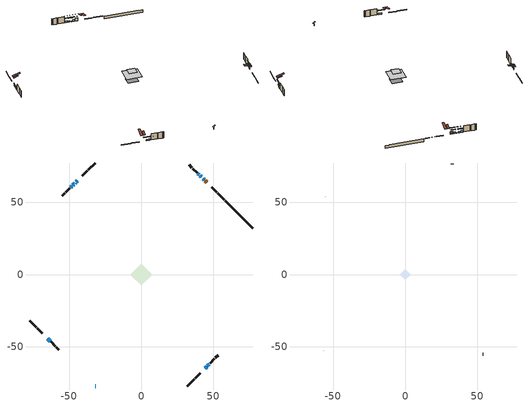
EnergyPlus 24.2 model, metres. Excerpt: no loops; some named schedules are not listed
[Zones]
conditioned space
 floor adiabatic (AdiabaticFloorConstruction): -7.51,0 0,7.51 7.51,0 0,-7.51 z3.05
 floor foundation (Slab1 construction): -4.74,0.43 -0.43,4.74 4.74,-0.43 0.43,-4.74 z-1.52
 wall outside (RimJoist1 construction): 31.99,-77.24 36.6,-72.63 / -77.24,-31.99 -72.63,-36.6 / -31.99,77.24 -36.6,72.63 / 57.62,51.62 53.01,56.22 z0.61:0.91
 wall outside (RimJoist2 construction): 37.26,-71.98 40.81,-68.42 / -71.98,-37.26 -68.42,-40.81 / -37.26,71.98 -40.81,68.42 / 52.35,56.88 48.8,60.44 z0.61:0.91
 wall outside (AdiabaticWallConstruction 1): 45.27,63.97 44.18,65.05 z0.61:2.64
 wall outside (AdiabaticWallConstruction): -31.99,-77.24 -31.48,-77.24 z0.61:2.14; -44.34,64.89 -45.03,64.2 / -45.68,63.55 -46.22,63.01 / 43.53,65.71 42.99,66.25 / 40.1,69.13 39.31,69.92 / -46.88,62.35 -47.42,61.81 / -48.08,61.16 -48.76,60.47 / 45.86,-63.37 47.23,-62 z0.61:1.83; 42.33,66.9 42.13,67.1 z0.61:0.98; 41.48,67.75 40.76,68.47 z0.61:1.47; 44.34,-64.89 45.21,-64.03 z0.61:1.98; -64.89,-44.34 -63.16,-46.07 z0.61:1.58
 wall outside (Wall1 construction): 47.89,-61.35 50.74,-58.5 / -62.51,-46.73 -59.66,-49.58 / -49.42,59.82 -52.27,56.97 / 38.66,70.58 35.8,73.43 z0.61:5.49
 wall outside (Wall2 construction): 51.4,-57.84 53.18,-56.05 / -59,-50.23 -57.21,-52.02 / -52.92,56.31 -54.71,54.52 / 35.15,74.09 33.36,75.87 z0.61:5.49
 wall foundation (FoundationWall1 construction): 58.27,50.96,-1.52 58.27,50.96,0.61 75.34,33.89,0.61 75.34,33.89,0.24 77.24,31.99,0.24 77.24,31.99,-1.52
 window (WindowConstruction 9): -31.99,-77.24 -31.48,-77.24 z0.61:2.13
 window (WindowConstruction 6): -44.34,64.89 -45.03,64.21 z0.61:1.83
 window (WindowConstruction 7): -45.69,63.55 -46.22,63.01 z0.61:1.83
 window (WindowConstruction 8): 43.53,65.71 42.99,66.25 z0.61:1.83
 window (WindowConstruction 10): 42.33,66.9 42.14,67.1 z0.61:0.98
 window (WindowConstruction 11): 41.48,67.75 40.76,68.47 z0.61:1.47
 window (WindowConstruction): 40.1,69.13 39.31,69.92 z0.61:1.83
 window (WindowConstruction 1): -46.88,62.35 -47.42,61.81 z0.61:1.83
 window (WindowConstruction 2): 44.34,-64.89 45.21,-64.03 z0.61:1.98
 window (WindowConstruction 3): -64.89,-44.34 -63.16,-46.07 z0.61:1.58
 window (WindowConstruction 4): -48.08,61.16 -48.76,60.47 z0.61:1.83
 window (WindowConstruction 5): 45.86,-63.37 47.23,-62 z0.61:1.83
 door (Door): 45.26,63.97 44.18,65.05 z0.61:2.64
 ceiling adiabatic (AdiabaticFloorConstruction): 0,-7.51 7.51,0 0,7.51 -7.51,0 z3.05
 roof outside (Roof2 construction): 43.69,-65.55,5.49 41.4,-63.26,6.56 40.8,-63.86,6.56 43.09,-66.15,5.49; -65.55,-43.69,5.49 -63.26,-41.4,6.56 -63.86,-40.8,6.56 -66.15,-43.09,5.49; -43.69,65.55,5.49 -41.4,63.26,6.56 -40.8,63.86,6.56 -43.09,66.15,5.49; 45.92,63.31,5.49 43.64,61.03,6.56 44.24,60.42,6.56 46.52,62.71,5.49
attic - vented
 floor to conditioned space (Floor1 construction Reversed): -3.73,0 0,3.73 3.73,0 0,-3.73 z5.49
 wall outside (Wall3 construction): 53.84,-55.39 53.89,-55.34 / -56.56,-52.68 -56.5,-52.73 / -55.37,53.86 -55.42,53.81 / 32.7,76.53 32.65,76.58 z0.61:5.49
 roof outside (Roof1 construction): 42.43,-66.8,5.49 38.79,-63.17,7.2 37.83,-64.13,7.2 41.47,-67.76,5.49; -66.8,-42.43,5.49 -63.17,-38.79,7.2 -64.13,-37.83,7.2 -67.76,-41.47,5.49; -42.43,66.8,5.49 -38.79,63.17,7.2 -37.83,64.13,7.2 -41.47,67.76,5.49; 47.18,62.05,5.49 43.55,58.42,7.2 44.5,57.46,7.2 48.14,61.09,5.49
shading: -30.57,-77.24 -32.91,-77.24 -32.91,-77.85 -30.57,-77.85 z3.05; -45.13,64.1 -44.24,64.99 -44.45,65.21 -45.35,64.31 z1.98; -46.33,62.9 -45.58,63.65 -45.79,63.87 -46.54,63.12 z1.98; 41.47,67.76 45.05,64.19 45.34,64.48 41.76,68.06 z3.98; 38.79,70.45 45.68,63.55 45.97,63.84 39.08,70.74 z5.72; 39.24,69.99 43,66.23 43.29,66.52 39.53,70.28 z3.62; 37.79,71.44 41.62,67.61 41.91,67.9 38.08,71.73 z3.98; -47.53,61.71 -46.78,62.46 -46.99,62.67 -47.74,61.92 z1.98; 46.73,-62.51 42.83,-66.41 43.04,-66.62 46.94,-62.72 z4.13; -61.64,-47.59 -66.41,-42.83 -66.7,-43.12 -61.94,-47.88 z3.73; -48.87,60.37 -47.97,61.26 -48.18,61.47 -49.08,60.58 z1.98; 48.75,-60.48 44.34,-64.89 44.56,-65.1 48.96,-60.69 z3.98
[Building]
Building 1: Terrain=Suburbs
[Site:Location]
Halifax Intl AP_NS: Latitude {deg}=44.88; Longitude {deg}=-63.51; Time Zone {hr}=-4; Elevation {m}=145; Keep Site Location Information=Yes
[Site:GroundTemperature:Shallow]
3.15511, 1.33576, 1.19006, 2.05344, 5.51939, 8.9692, 11.96, 13.8546, 14.0156, 12.4746, 9.56009, 6.2161
[Site:WaterMainsTemperature]
Calculation Method=Schedule; Temperature Schedule=mains temperature schedule
[Material] Roughness=Rough; Thermal Absorptance=0.9
Name | Thickness {m} | Conductivity {W/m-K} | Density {kg/m3} | Specific Heat {J/kg-K} | Solar Absorptance | Visible Absorptance
asphalt or fiberglass shingles | 0.00635 | 0.162714 | 1121.4 | 1465.45 | 0.4 | 0.4
ceiling stud and cavity | 0.1397 | 0.0945616 | 65.682 | 1177.47 | 0.7 | 0.7
concrete 4.0 in. | 0.1016 | 1.803125 | 2242.8 | 837.4 | 0.7 | 0.7
concrete 8.0 in. | 0.2032 | 1.803125 | 2242.8 | 837.4 | 0.7 | 0.7
door material | 0.04445 | 0.053851 | 512.64 | 1214.23 | 0.7 | 0.7
floor covering | 0.0127 | 0.0433444 | 54.468 | 1339.84 | 0.6 | 0.6
floor rigid ins; wall rigid ins | 0.512978 | 0.029427 | 32.04 | 1214.23 | 0.7 | 0.7
floor stud and cavity | 0.1397 | 1.75129 | 37.0049 | 1207.88 | 0.7 | 0.7
furniture material conditioned space 1 | 0.1524 | 0.115458 | 640.8 | 1214.23 | 0.6 | 0.6
gypsum board | 0.0127 | 0.160291 | 801 | 837.4 | 0.6 | 0.6
osb sheathing 0.5 in. | 0.0127 | 0.115458 | 512.64 | 1214.23 | 0.7 | 0.7
osb sheathing 0.75 in. | 0.01905 | 0.115458 | 512.64 | 1214.23 | 0.7 | 0.7
rim joist stud and cavity | 0.0508 | 0.177588 | 50.32683 | 1063.81 | 0.6 | 0.6
rim joist stud and cavity 1 | 0.0508 | 0.648972 | 50.32683 | 1063.81 | 0.6 | 0.6
roof stud and cavity | 0.2032 | 0.112719 | 78.34581 | 1123.46 | 0.7 | 0.7
wall stud and cavity | 0.1397 | 0.741543 | 139.0536 | 1170.24 | 0.7 | 0.7
wall stud and cavity 1 | 0.1397 | 0.0918269 | 139.0536 | 1170.24 | 0.7 | 0.7
wall stud and cavity 2 | 0.0889 | 6.1454 | 50.32683 | 1063.81 | 0.6 | 0.6
wall stud and cavity 3 | 0.0889 | 0.380278 | 52.3479 | 1209.89 | 0.7 | 0.7
wall stud and cavity 4 | 0.0889 | 0.391764 | 83.0341 | 1211.67 | 0.7 | 0.7
wood siding | 0.0254 | 0.102417 | 544.68 | 1172.36 | 0.4 | 0.4
wood siding 1 | 0.00254 | 0.102417 | 544.68 | 1172.36 | 0.4 | 0.4
wood siding 2; wood siding 3; wood siding 4 | 0.0254 | 0.102417 | 544.68 | 1172.36 | 0.7 | 0.7
[WindowMaterial:SimpleGlazingSystem]
Name | U-Factor {W/m2-K} | Solar Heat Gain Coefficient
WindowMaterial | 2.46993 | 0.52
WindowMaterial 1 | 2.53068 | 0.49
WindowMaterial 2 | 2.43075 | 0.54
WindowMaterial 3 | 2.49037 | 0.51
WindowMaterial 4 | 2.98152 | 0.61
WindowMaterial 5 | 2.830483 | 0.4
WindowMaterial 6 | 2.6908 | 0.4
[Construction]
AdiabaticFloorConstruction: floor stud and cavity, floor rigid ins, osb sheathing 0.75 in., floor covering
AdiabaticWallConstruction: wood siding 3, wall rigid ins, wall stud and cavity 3, gypsum board
AdiabaticWallConstruction 1: wood siding 4, wall rigid ins, wall stud and cavity 3, gypsum board
Door: door material
Floor1 construction Reversed: gypsum board, ceiling stud and cavity
FoundationWall1 construction: concrete 8.0 in.
furniture construction conditioned space 1: furniture material conditioned space 1
PartitionWallConstruction: gypsum board, wall stud and cavity 4, gypsum board
RimJoist1 construction: wood siding 2, rim joist stud and cavity
RimJoist2 construction: wood siding 2, rim joist stud and cavity 1
Roof1 construction: asphalt or fiberglass shingles
Roof2 construction: asphalt or fiberglass shingles, osb sheathing 0.75 in., roof stud and cavity, gypsum board
Slab1 construction: concrete 4.0 in.
Wall1 construction: wood siding, osb sheathing 0.5 in., wall stud and cavity, gypsum board
Wall2 construction: wood siding, osb sheathing 0.5 in., wall stud and cavity 1, gypsum board
Wall3 construction: wood siding 1, wall stud and cavity 2
WindowConstruction: WindowMaterial
WindowConstruction 1; WindowConstruction 7; WindowConstruction 8: WindowMaterial 1
WindowConstruction 10: WindowMaterial 5
WindowConstruction 11: WindowMaterial 6
WindowConstruction 2: WindowMaterial 2
WindowConstruction 3; WindowConstruction 4; WindowConstruction 5; WindowConstruction 6: WindowMaterial 3
WindowConstruction 9: WindowMaterial 4
[Zone] Multiplier=1; Part of Total Floor Area=Yes
Name | Volume {m3}
attic - vented | 7.75451
conditioned space | 377.2
[Space]
Name | Zone | Volume {m3}
attic - vented 1 | attic - vented | 7.75451
conditioned space 1 | conditioned space | 377.2
[ZoneInfiltration:EffectiveLeakageArea]
infil attic - vented 1: Zone or Space=attic - vented 1; Schedule=Always On Discrete; Effective Air Leakage Area {cm2}=998.328; Stack Coefficient=0.000458312; Wind Coefficient=1.44644e-05
[ZoneMixing]
whole house fan mix: Zone or Space=attic - vented; Schedule=Always On Continuous; Design Flow Rate Calculation Method=Flow/Zone; Design Flow Rate {m3/s}=0; Source Zone or Space=conditioned space
[SurfaceProperty:ExposedFoundationPerimeter]
Slab1: Exposed Perimeter Calculation Method=TotalExposedPerimeter; Total Exposed Perimeter {m}=26.823
[InternalMass] Zone or ZoneList=conditioned space; Space or SpaceList=conditioned space 1
Name | Construction | Surface Area {m2}
furniture mass conditioned space 1 | furniture construction conditioned space 1 | 62.9199
partition wall mass | PartitionWallConstruction | 157.3
[Lights]
interior lighting: Zone or ZoneList or Space or SpaceList=conditioned space 1; Schedule=interior lighting schedule; Design Level Calculation Method=LightingLevel; Lighting Level {W}=343.2; Return Air Fraction=0; Fraction Radiant=0.6; Fraction Visible=0.2; Fraction Replaceable=1
[People]
occupants: Zone or ZoneList or Space or SpaceList=conditioned space 1; Number of People Schedule=occupants schedule; Number of People Calculation Method=People; Number of People=3; Fraction Radiant=0.314171; Sensible Heat Fraction=0.56303; Activity Level Schedule=occupants activity schedule; Carbon Dioxide Generation Rate {m3/s-W}=0; Enable ASHRAE 55 Comfort Warnings=No; Mean Radiant Temperature Calculation Type=EnclosureAveraged
[ElectricEquipment] Zone or ZoneList or Space or SpaceList=conditioned space 1; Design Level Calculation Method=EquipmentLevel
Name | Schedule | Design Level {W} | Fraction Latent | Fraction Radiant | Fraction Lost
clothes dryer | clothes dryer schedule | 140.772 | 0.015 | 0.081 | 0.85
clothes washer | clothes washer schedule | 32.1985 | 0.03 | 0.162 | 0.7
cooking range | cooking range schedule | 215.147 | 0.08 | 0.432 | 0.2
dishwasher | dishwasher schedule | 66.8632 | 0.3 | 0.18 | 0.4
fridge | fridge schedule | 72.9452 | 0 | 0.6 | 0
mech vent bath fan 0 | mech vent bath fan 0 schedule | 50.2 | 0 | 0 | 1
mech vent house fan | mech vent house fan schedule | 0 | 0 | 0 | 1
mech vent house fan cfis | mech vent house fan cfis schedule | 0 | 0 | 0 | 0
mech vent range fan 0 | mech vent range fan 0 schedule | 57 | 0 | 0 | 1
misc plug loads | misc plug loads schedule | 494.7 | 0.045 | 0.513 | 0.1
whole house fan | Always On Discrete | 0 | 0 | 0 | 1
[OtherEquipment] Zone or ZoneList or Space or SpaceList=conditioned space 1; Design Level Calculation Method=EquipmentLevel
Name | Fuel Type | Schedule | Design Level {W} | Fraction Latent | Fraction Radiant | Fraction Lost
clothes dryer 1 | Electricity | clothes dryer schedule | 0 | 0.015 | 0.081 | 0.85
cooking range 1 | Electricity | cooking range schedule | 0 | 0.08 | 0.432 | 0.2
general water use latent | None | general water use schedule | 62.594 | 1 | 0 | 0
general water use sensible | None | general water use schedule | -61.6891 | 0 | 0.6 | 0
mech vent house fan latent load | None | Always On Discrete | 0 | 1 | 0 | 0
mech vent house fan sensible load | None | Always On Discrete | 0 | 0 | 0 | 0
water heater energy adjustment1 | FuelOilNo2 | Always On Discrete | 0.01 | 0 | 0 | 1
[ZoneInfiltration:DesignFlowRate] Zone or ZoneList or Space or SpaceList=conditioned space 1; Schedule=Always On Discrete; Design Flow Rate Calculation Method=Flow/Zone; Design Flow Rate {m3/s}=0
infil flow; natural vent flow; whole house fan flow
[Foundation:Kiva]
Foundation Kiva 1: Initial Indoor Air Temperature {C}=18; Wall Height Above Grade {m}=0.609996; Wall Depth Below Slab {m}=0.2032
[Foundation:Kiva:Settings]
Soil Conductivity {W/m-K}=0.849921; Soil Density {kg/m3}=1842.3; Soil Specific Heat {J/kg-K}=418.7; Ground Solar Absorptivity=0.9; Ground Thermal Absorptivity=0.9; Ground Surface Roughness {m}=0.03; Far-Field Width {m}=40; Deep-Ground Boundary Condition=ZeroFlux; Deep-Ground Depth {m}=40; Minimum Cell Dimension {m}=0.2; Maximum Cell Growth Coefficient=3; Simulation Timestep=Timestep
[Exterior:Lights]
exterior lighting: Schedule=exterior lighting schedule; Design Level {W}=75.6
[Schedule:Constant]
Name | Hourly Value
Always On Continuous; mech vent house fan schedule; mech vent house fan cfis schedule; Always On Discrete | 1
occupants activity schedule | 117.228
fridge schedule | 0
[Schedule:Week:Daily]
interior lighting schedule Week Rule - Jan1-Jan27: interior lighting schedule day, interior lighting schedule day, interior lighting schedule day, interior lighting schedule day, interior lighting schedule day, interior lighting schedule day, interior lighting schedule day, interior lighting schedule default day, interior lighting schedule default day, interior lighting schedule default day, interior lighting schedule default day, interior lighting schedule default day
interior lighting schedule Week Rule - Jan28-Feb3: interior lighting schedule day, interior lighting schedule day, interior lighting schedule day, interior lighting schedule day, interior lighting schedule day 1, interior lighting schedule day 1, interior lighting schedule day 1, interior lighting schedule default day, interior lighting schedule default day, interior lighting schedule default day, interior lighting schedule default day, interior lighting schedule default day
interior lighting schedule Week Rule - Feb4-Feb24: interior lighting schedule day 1, interior lighting schedule day 1, interior lighting schedule day 1, interior lighting schedule day 1, interior lighting schedule day 1, interior lighting schedule day 1, interior lighting schedule day 1, interior lighting schedule default day, interior lighting schedule default day, interior lighting schedule default day, interior lighting schedule default day, interior lighting schedule default day
interior lighting schedule Week Rule - Feb25-Mar3: interior lighting schedule day 1, interior lighting schedule day 1, interior lighting schedule day 1, interior lighting schedule day 1, interior lighting schedule day 2, interior lighting schedule day 2, interior lighting schedule day 2, interior lighting schedule default day, interior lighting schedule default day, interior lighting schedule default day, interior lighting schedule default day, interior lighting schedule default day
interior lighting schedule Week Rule - Mar4-Mar31: interior lighting schedule day 2, interior lighting schedule day 2, interior lighting schedule day 2, interior lighting schedule day 2, interior lighting schedule day 2, interior lighting schedule day 2, interior lighting schedule day 2, interior lighting schedule default day, interior lighting schedule default day, interior lighting schedule default day, interior lighting schedule default day, interior lighting schedule default day
interior lighting schedule Week Rule - Apr1-Apr28: interior lighting schedule day 3, interior lighting schedule day 3, interior lighting schedule day 3, interior lighting schedule day 3, interior lighting schedule day 3, interior lighting schedule day 3, interior lighting schedule day 3, interior lighting schedule default day, interior lighting schedule default day, interior lighting schedule default day, interior lighting schedule default day, interior lighting schedule default day
interior lighting schedule Week Rule - Apr29-May5: interior lighting schedule day 3, interior lighting schedule day 3, interior lighting schedule day 4, interior lighting schedule day 4, interior lighting schedule day 4, interior lighting schedule day 4, interior lighting schedule day 4, interior lighting schedule default day, interior lighting schedule default day, interior lighting schedule default day, interior lighting schedule default day, interior lighting schedule default day
interior lighting schedule Week Rule - May6-May26: interior lighting schedule day 4, interior lighting schedule day 4, interior lighting schedule day 4, interior lighting schedule day 4, interior lighting schedule day 4, interior lighting schedule day 4, interior lighting schedule day 4, interior lighting schedule default day, interior lighting schedule default day, interior lighting schedule default day, interior lighting schedule default day, interior lighting schedule default day
interior lighting schedule Week Rule - May27-Jun2: interior lighting schedule day 4, interior lighting schedule day 4, interior lighting schedule day 4, interior lighting schedule day 4, interior lighting schedule day 4, interior lighting schedule day 5, interior lighting schedule day 5, interior lighting schedule default day, interior lighting schedule default day, interior lighting schedule default day, interior lighting schedule default day, interior lighting schedule default day
interior lighting schedule Week Rule - Jun3-Jun30: interior lighting schedule day 5, interior lighting schedule day 5, interior lighting schedule day 5, interior lighting schedule day 5, interior lighting schedule day 5, interior lighting schedule day 5, interior lighting schedule day 5, interior lighting schedule default day, interior lighting schedule default day, interior lighting schedule default day, interior lighting schedule default day, interior lighting schedule default day
interior lighting schedule Week Rule - Jul1-Jul28: interior lighting schedule day 6, interior lighting schedule day 6, interior lighting schedule day 6, interior lighting schedule day 6, interior lighting schedule day 6, interior lighting schedule day 6, interior lighting schedule day 6, interior lighting schedule default day, interior lighting schedule default day, interior lighting schedule default day, interior lighting schedule default day, interior lighting schedule default day
interior lighting schedule Week Rule - Jul29-Aug4: interior lighting schedule day 6, interior lighting schedule day 6, interior lighting schedule day 6, interior lighting schedule day 7, interior lighting schedule day 7, interior lighting schedule day 7, interior lighting schedule day 7, interior lighting schedule default day, interior lighting schedule default day, interior lighting schedule default day, interior lighting schedule default day, interior lighting schedule default day
interior lighting schedule Week Rule - Aug5-Aug25: interior lighting schedule day 7, interior lighting schedule day 7, interior lighting schedule day 7, interior lighting schedule day 7, interior lighting schedule day 7, interior lighting schedule day 7, interior lighting schedule day 7, interior lighting schedule default day, interior lighting schedule default day, interior lighting schedule default day, interior lighting schedule default day, interior lighting schedule default day
interior lighting schedule Week Rule - Aug26-Sep1: interior lighting schedule day 7, interior lighting schedule day 7, interior lighting schedule day 7, interior lighting schedule day 7, interior lighting schedule day 7, interior lighting schedule day 7, interior lighting schedule day 8, interior lighting schedule default day, interior lighting schedule default day, interior lighting schedule default day, interior lighting schedule default day, interior lighting schedule default day
interior lighting schedule Week Rule - Sep2-Sep29: interior lighting schedule day 8, interior lighting schedule day 8, interior lighting schedule day 8, interior lighting schedule day 8, interior lighting schedule day 8, interior lighting schedule day 8, interior lighting schedule day 8, interior lighting schedule default day, interior lighting schedule default day, interior lighting schedule default day, interior lighting schedule default day, interior lighting schedule default day
interior lighting schedule Week Rule - Sep30-Oct6: interior lighting schedule day 8, interior lighting schedule day 9, interior lighting schedule day 9, interior lighting schedule day 9, interior lighting schedule day 9, interior lighting schedule day 9, interior lighting schedule day 9, interior lighting schedule default day, interior lighting schedule default day, interior lighting schedule default day, interior lighting schedule default day, interior lighting schedule default day
interior lighting schedule Week Rule - Oct7-Oct27: interior lighting schedule day 9, interior lighting schedule day 9, interior lighting schedule day 9, interior lighting schedule day 9, interior lighting schedule day 9, interior lighting schedule day 9, interior lighting schedule day 9, interior lighting schedule default day, interior lighting schedule default day, interior lighting schedule default day, interior lighting schedule default day, interior lighting schedule default day
interior lighting schedule Week Rule - Oct28-Nov3: interior lighting schedule day 9, interior lighting schedule day 9, interior lighting schedule day 9, interior lighting schedule day 9, interior lighting schedule day 10, interior lighting schedule day 10, interior lighting schedule day 10, interior lighting schedule default day, interior lighting schedule default day, interior lighting schedule default day, interior lighting schedule default day, interior lighting schedule default day
interior lighting schedule Week Rule - Nov4-Nov24: interior lighting schedule day 10, interior lighting schedule day 10, interior lighting schedule day 10, interior lighting schedule day 10, interior lighting schedule day 10, interior lighting schedule day 10, interior lighting schedule day 10, interior lighting schedule default day, interior lighting schedule default day, interior lighting schedule default day, interior lighting schedule default day, interior lighting schedule default day
interior lighting schedule Week Rule - Nov25-Dec1: interior lighting schedule day 10, interior lighting schedule day 10, interior lighting schedule day 10, interior lighting schedule day 10, interior lighting schedule day 10, interior lighting schedule day 10, interior lighting schedule day 11, interior lighting schedule default day, interior lighting schedule default day, interior lighting schedule default day, interior lighting schedule default day, interior lighting schedule default day
interior lighting schedule Week Rule - Dec2-Dec31: interior lighting schedule day 11, interior lighting schedule day 11, interior lighting schedule day 11, interior lighting schedule day 11, interior lighting schedule day 11, interior lighting schedule day 11, interior lighting schedule day 11, interior lighting schedule default day, interior lighting schedule default day, interior lighting schedule default day, interior lighting schedule default day, interior lighting schedule default day
occupants schedule Week Rule - Jan1-Dec31: occupants schedule day, occupants schedule day, occupants schedule day, occupants schedule day, occupants schedule day, occupants schedule day, occupants schedule day, occupants schedule default day, occupants schedule default day, occupants schedule default day, occupants schedule default day, occupants schedule default day
clothes dryer schedule Week Rule - Jan1-Dec31: clothes dryer schedule day, clothes dryer schedule day, clothes dryer schedule day, clothes dryer schedule day, clothes dryer schedule day, clothes dryer schedule day, clothes dryer schedule day, clothes dryer schedule default day, clothes dryer schedule default day, clothes dryer schedule default day, clothes dryer schedule default day, clothes dryer schedule default day
clothes washer schedule Week Rule - Jan1-Dec31: clothes washer schedule day, clothes washer schedule day, clothes washer schedule day, clothes washer schedule day, clothes washer schedule day, clothes washer schedule day, clothes washer schedule day, clothes washer schedule default day, clothes washer schedule default day, clothes washer schedule default day, clothes washer schedule default day, clothes washer schedule default day
cooking range schedule Week Rule - Jan1-Dec31: cooking range schedule day, cooking range schedule day, cooking range schedule day, cooking range schedule day, cooking range schedule day, cooking range schedule day, cooking range schedule day, cooking range schedule default day, cooking range schedule default day, cooking range schedule default day, cooking range schedule default day, cooking range schedule default day
dishwasher schedule Week Rule - Jan1-Dec31: dishwasher schedule day, dishwasher schedule day, dishwasher schedule day, dishwasher schedule day, dishwasher schedule day, dishwasher schedule day, dishwasher schedule day, dishwasher schedule default day, dishwasher schedule default day, dishwasher schedule default day, dishwasher schedule default day, dishwasher schedule default day
mech vent bath fan 0 schedule Week Rule - Jan1-Dec31: mech vent bath fan 0 schedule day, mech vent bath fan 0 schedule day, mech vent bath fan 0 schedule day, mech vent bath fan 0 schedule day, mech vent bath fan 0 schedule day, mech vent bath fan 0 schedule day, mech vent bath fan 0 schedule day, mech vent bath fan 0 schedule default day, mech vent bath fan 0 schedule default day, mech vent bath fan 0 schedule default day, mech vent bath fan 0 schedule default day, mech vent bath fan 0 schedule default day
mech vent range fan 0 schedule Week Rule - Jan1-Dec31: mech vent range fan 0 schedule day, mech vent range fan 0 schedule day, mech vent range fan 0 schedule day, mech vent range fan 0 schedule day, mech vent range fan 0 schedule day, mech vent range fan 0 schedule day, mech vent range fan 0 schedule day, mech vent range fan 0 schedule default day, mech vent range fan 0 schedule default day, mech vent range fan 0 schedule default day, mech vent range fan 0 schedule default day, mech vent range fan 0 schedule default day
misc plug loads schedule Week Rule - Jan1-Dec31: misc plug loads schedule day, misc plug loads schedule day, misc plug loads schedule day, misc plug loads schedule day, misc plug loads schedule day, misc plug loads schedule day, misc plug loads schedule day, misc plug loads schedule default day, misc plug loads schedule default day, misc plug loads schedule default day, misc plug loads schedule default day, misc plug loads schedule default day
general water use schedule Week Rule - Jan1-Dec31: general water use schedule day, general water use schedule day, general water use schedule day, general water use schedule day, general water use schedule day, general water use schedule day, general water use schedule day, general water use schedule default day, general water use schedule default day, general water use schedule default day, general water use schedule default day, general water use schedule default day
exterior lighting schedule Week Rule - Jan1-Jan27: exterior lighting schedule day, exterior lighting schedule day, exterior lighting schedule day, exterior lighting schedule day, exterior lighting schedule day, exterior lighting schedule day, exterior lighting schedule day, exterior lighting schedule default day, exterior lighting schedule default day, exterior lighting schedule default day, exterior lighting schedule default day, exterior lighting schedule default day
exterior lighting schedule Week Rule - Jan28-Feb3: exterior lighting schedule day, exterior lighting schedule day, exterior lighting schedule day, exterior lighting schedule day, exterior lighting schedule day 1, exterior lighting schedule day 1, exterior lighting schedule day 1, exterior lighting schedule default day, exterior lighting schedule default day, exterior lighting schedule default day, exterior lighting schedule default day, exterior lighting schedule default day
exterior lighting schedule Week Rule - Feb4-Feb24: exterior lighting schedule day 1, exterior lighting schedule day 1, exterior lighting schedule day 1, exterior lighting schedule day 1, exterior lighting schedule day 1, exterior lighting schedule day 1, exterior lighting schedule day 1, exterior lighting schedule default day, exterior lighting schedule default day, exterior lighting schedule default day, exterior lighting schedule default day, exterior lighting schedule default day
exterior lighting schedule Week Rule - Feb25-Mar3: exterior lighting schedule day 1, exterior lighting schedule day 1, exterior lighting schedule day 1, exterior lighting schedule day 1, exterior lighting schedule day 2, exterior lighting schedule day 2, exterior lighting schedule day 2, exterior lighting schedule default day, exterior lighting schedule default day, exterior lighting schedule default day, exterior lighting schedule default day, exterior lighting schedule default day
exterior lighting schedule Week Rule - Mar4-Mar31: exterior lighting schedule day 2, exterior lighting schedule day 2, exterior lighting schedule day 2, exterior lighting schedule day 2, exterior lighting schedule day 2, exterior lighting schedule day 2, exterior lighting schedule day 2, exterior lighting schedule default day, exterior lighting schedule default day, exterior lighting schedule default day, exterior lighting schedule default day, exterior lighting schedule default day
exterior lighting schedule Week Rule - Apr1-Apr28: exterior lighting schedule day 3, exterior lighting schedule day 3, exterior lighting schedule day 3, exterior lighting schedule day 3, exterior lighting schedule day 3, exterior lighting schedule day 3, exterior lighting schedule day 3, exterior lighting schedule default day, exterior lighting schedule default day, exterior lighting schedule default day, exterior lighting schedule default day, exterior lighting schedule default day
exterior lighting schedule Week Rule - Apr29-May5: exterior lighting schedule day 3, exterior lighting schedule day 3, exterior lighting schedule day 4, exterior lighting schedule day 4, exterior lighting schedule day 4, exterior lighting schedule day 4, exterior lighting schedule day 4, exterior lighting schedule default day, exterior lighting schedule default day, exterior lighting schedule default day, exterior lighting schedule default day, exterior lighting schedule default day
exterior lighting schedule Week Rule - May6-May26: exterior lighting schedule day 4, exterior lighting schedule day 4, exterior lighting schedule day 4, exterior lighting schedule day 4, exterior lighting schedule day 4, exterior lighting schedule day 4, exterior lighting schedule day 4, exterior lighting schedule default day, exterior lighting schedule default day, exterior lighting schedule default day, exterior lighting schedule default day, exterior lighting schedule default day
exterior lighting schedule Week Rule - May27-Jun2: exterior lighting schedule day 4, exterior lighting schedule day 4, exterior lighting schedule day 4, exterior lighting schedule day 4, exterior lighting schedule day 4, exterior lighting schedule day 5, exterior lighting schedule day 5, exterior lighting schedule default day, exterior lighting schedule default day, exterior lighting schedule default day, exterior lighting schedule default day, exterior lighting schedule default day
exterior lighting schedule Week Rule - Jun3-Jun30: exterior lighting schedule day 5, exterior lighting schedule day 5, exterior lighting schedule day 5, exterior lighting schedule day 5, exterior lighting schedule day 5, exterior lighting schedule day 5, exterior lighting schedule day 5, exterior lighting schedule default day, exterior lighting schedule default day, exterior lighting schedule default day, exterior lighting schedule default day, exterior lighting schedule default day
exterior lighting schedule Week Rule - Jul1-Jul28: exterior lighting schedule day 6, exterior lighting schedule day 6, exterior lighting schedule day 6, exterior lighting schedule day 6, exterior lighting schedule day 6, exterior lighting schedule day 6, exterior lighting schedule day 6, exterior lighting schedule default day, exterior lighting schedule default day, exterior lighting schedule default day, exterior lighting schedule default day, exterior lighting schedule default day
exterior lighting schedule Week Rule - Jul29-Aug4: exterior lighting schedule day 6, exterior lighting schedule day 6, exterior lighting schedule day 6, exterior lighting schedule day 7, exterior lighting schedule day 7, exterior lighting schedule day 7, exterior lighting schedule day 7, exterior lighting schedule default day, exterior lighting schedule default day, exterior lighting schedule default day, exterior lighting schedule default day, exterior lighting schedule default day
exterior lighting schedule Week Rule - Aug5-Aug25: exterior lighting schedule day 7, exterior lighting schedule day 7, exterior lighting schedule day 7, exterior lighting schedule day 7, exterior lighting schedule day 7, exterior lighting schedule day 7, exterior lighting schedule day 7, exterior lighting schedule default day, exterior lighting schedule default day, exterior lighting schedule default day, exterior lighting schedule default day, exterior lighting schedule default day
exterior lighting schedule Week Rule - Aug26-Sep1: exterior lighting schedule day 7, exterior lighting schedule day 7, exterior lighting schedule day 7, exterior lighting schedule day 7, exterior lighting schedule day 7, exterior lighting schedule day 7, exterior lighting schedule day 8, exterior lighting schedule default day, exterior lighting schedule default day, exterior lighting schedule default day, exterior lighting schedule default day, exterior lighting schedule default day
exterior lighting schedule Week Rule - Sep2-Sep29: exterior lighting schedule day 8, exterior lighting schedule day 8, exterior lighting schedule day 8, exterior lighting schedule day 8, exterior lighting schedule day 8, exterior lighting schedule day 8, exterior lighting schedule day 8, exterior lighting schedule default day, exterior lighting schedule default day, exterior lighting schedule default day, exterior lighting schedule default day, exterior lighting schedule default day
exterior lighting schedule Week Rule - Sep30-Oct6: exterior lighting schedule day 8, exterior lighting schedule day 9, exterior lighting schedule day 9, exterior lighting schedule day 9, exterior lighting schedule day 9, exterior lighting schedule day 9, exterior lighting schedule day 9, exterior lighting schedule default day, exterior lighting schedule default day, exterior lighting schedule default day, exterior lighting schedule default day, exterior lighting schedule default day
exterior lighting schedule Week Rule - Oct7-Oct27: exterior lighting schedule day 9, exterior lighting schedule day 9, exterior lighting schedule day 9, exterior lighting schedule day 9, exterior lighting schedule day 9, exterior lighting schedule day 9, exterior lighting schedule day 9, exterior lighting schedule default day, exterior lighting schedule default day, exterior lighting schedule default day, exterior lighting schedule default day, exterior lighting schedule default day
exterior lighting schedule Week Rule - Oct28-Nov3: exterior lighting schedule day 9, exterior lighting schedule day 9, exterior lighting schedule day 9, exterior lighting schedule day 9, exterior lighting schedule day 10, exterior lighting schedule day 10, exterior lighting schedule day 10, exterior lighting schedule default day, exterior lighting schedule default day, exterior lighting schedule default day, exterior lighting schedule default day, exterior lighting schedule default day
exterior lighting schedule Week Rule - Nov4-Nov24: exterior lighting schedule day 10, exterior lighting schedule day 10, exterior lighting schedule day 10, exterior lighting schedule day 10, exterior lighting schedule day 10, exterior lighting schedule day 10, exterior lighting schedule day 10, exterior lighting schedule default day, exterior lighting schedule default day, exterior lighting schedule default day, exterior lighting schedule default day, exterior lighting schedule default day
exterior lighting schedule Week Rule - Nov25-Dec1: exterior lighting schedule day 10, exterior lighting schedule day 10, exterior lighting schedule day 10, exterior lighting schedule day 10, exterior lighting schedule day 10, exterior lighting schedule day 10, exterior lighting schedule day 11, exterior lighting schedule default day, exterior lighting schedule default day, exterior lighting schedule default day, exterior lighting schedule default day, exterior lighting schedule default day
[Schedule:Year]
interior lighting schedule: interior lighting schedule Week Rule - Jan1-Jan27, 1, 1, 1, 27, interior lighting schedule Week Rule - Jan28-Feb3, 1, 28, 2, 3, interior lighting schedule Week Rule - Feb4-Feb24, 2, 4, 2, 24, interior lighting schedule Week Rule - Feb25-Mar3, 2, 25, 3, 3, interior lighting schedule Week Rule - Mar4-Mar31, 3, 4, 3, 31, interior lighting schedule Week Rule - Apr1-Apr28, 4, 1, 4, 28, interior lighting schedule Week Rule - Apr29-May5, 4, 29, 5, 5, interior lighting schedule Week Rule - May6-May26, 5, 6, 5, 26, interior lighting schedule Week Rule - May27-Jun2, 5, 27, 6, 2, interior lighting schedule Week Rule - Jun3-Jun30, 6, 3, 6, 30, interior lighting schedule Week Rule - Jul1-Jul28, 7, 1, 7, 28, interior lighting schedule Week Rule - Jul29-Aug4, 7, 29, 8, 4, interior lighting schedule Week Rule - Aug5-Aug25, 8, 5, 8, 25, interior lighting schedule Week Rule - Aug26-Sep1, 8, 26, 9, 1, interior lighting schedule Week Rule - Sep2-Sep29, 9, 2, 9, 29, interior lighting schedule Week Rule - Sep30-Oct6, 9, 30, 10, 6, interior lighting schedule Week Rule - Oct7-Oct27, 10, 7, 10, 27, interior lighting schedule Week Rule - Oct28-Nov3, 10, 28, 11, 3, interior lighting schedule Week Rule - Nov4-Nov24, 11, 4, 11, 24, interior lighting schedule Week Rule - Nov25-Dec1, 11, 25, 12, 1, interior lighting schedule Week Rule - Dec2-Dec31, 12, 2, 12, 31
occupants schedule: occupants schedule Week Rule - Jan1-Dec31, 1, 1, 12, 31
clothes dryer schedule: clothes dryer schedule Week Rule - Jan1-Dec31, 1, 1, 12, 31
clothes washer schedule: clothes washer schedule Week Rule - Jan1-Dec31, 1, 1, 12, 31
cooking range schedule: cooking range schedule Week Rule - Jan1-Dec31, 1, 1, 12, 31
dishwasher schedule: dishwasher schedule Week Rule - Jan1-Dec31, 1, 1, 12, 31
mech vent bath fan 0 schedule: mech vent bath fan 0 schedule Week Rule - Jan1-Dec31, 1, 1, 12, 31
mech vent range fan 0 schedule: mech vent range fan 0 schedule Week Rule - Jan1-Dec31, 1, 1, 12, 31
misc plug loads schedule: misc plug loads schedule Week Rule - Jan1-Dec31, 1, 1, 12, 31
general water use schedule: general water use schedule Week Rule - Jan1-Dec31, 1, 1, 12, 31
exterior lighting schedule: exterior lighting schedule Week Rule - Jan1-Jan27, 1, 1, 1, 27, exterior lighting schedule Week Rule - Jan28-Feb3, 1, 28, 2, 3, exterior lighting schedule Week Rule - Feb4-Feb24, 2, 4, 2, 24, exterior lighting schedule Week Rule - Feb25-Mar3, 2, 25, 3, 3, exterior lighting schedule Week Rule - Mar4-Mar31, 3, 4, 3, 31, exterior lighting schedule Week Rule - Apr1-Apr28, 4, 1, 4, 28, exterior lighting schedule Week Rule - Apr29-May5, 4, 29, 5, 5, exterior lighting schedule Week Rule - May6-May26, 5, 6, 5, 26, exterior lighting schedule Week Rule - May27-Jun2, 5, 27, 6, 2, exterior lighting schedule Week Rule - Jun3-Jun30, 6, 3, 6, 30, exterior lighting schedule Week Rule - Jul1-Jul28, 7, 1, 7, 28, exterior lighting schedule Week Rule - Jul29-Aug4, 7, 29, 8, 4, exterior lighting schedule Week Rule - Aug5-Aug25, 8, 5, 8, 25, exterior lighting schedule Week Rule - Aug26-Sep1, 8, 26, 9, 1, exterior lighting schedule Week Rule - Sep2-Sep29, 9, 2, 9, 29, exterior lighting schedule Week Rule - Sep30-Oct6, 9, 30, 10, 6, exterior lighting schedule Week Rule - Oct7-Oct27, 10, 7, 10, 27, exterior lighting schedule Week Rule - Oct28-Nov3, 10, 28, 11, 3, exterior lighting schedule Week Rule - Nov4-Nov24, 11, 4, 11, 24, exterior lighting schedule Week Rule - Nov25-Dec1, 11, 25, 12, 1, exterior lighting schedule Week Rule - Dec2-Dec31, 12, 2, 12, 31
[Schedule:Compact]
mains temperature schedule: Through: 01/01, For: AllDays, Until: 24:00, 7.41, Through: 01/02, For: AllDays, Until: 24:00, 7.34833, Through: 01/03, For: AllDays, Until: 24:00, 7.28778, Through: 01/04, For: AllDays, Until: 24:00, 7.22889, Through: 01/05, For: AllDays, Until: 24:00, 7.17056, Through: 01/06, For: AllDays, Until: 24:00, 7.11333, Through: 01/07, For: AllDays, Until: 24:00, 7.05722, Through: 01/08, For: AllDays, Until: 24:00, 7.00167, Through: 01/09, For: AllDays, Until: 24:00, 6.94778, Through: 01/10, For: AllDays, Until: 24:00, 6.895, Through: 01/11, For: AllDays, Until: 24:00, 6.84333, Through: 01/12, For: AllDays, Until: 24:00, 6.79278, Through: 01/13, For: AllDays, Until: 24:00, 6.74389, Through: 01/14, For: AllDays, Until: 24:00, 6.69556, Through: 01/15, For: AllDays, Until: 24:00, 6.64889, Through: 01/16, For: AllDays, Until: 24:00, 6.60278, Through: 01/17, For: AllDays, Until: 24:00, 6.55833, Through: 01/18, For: AllDays, Until: 24:00, 6.515, Through: 01/19, For: AllDays, Until: 24:00, 6.47333, Through: 01/20, For: AllDays, Until: 24:00, 6.43278, Through: 01/21, For: AllDays, Until: 24:00, 6.39333, Through: 01/22, For: AllDays, Until: 24:00, 6.355, Through: 01/23, For: AllDays, Until: 24:00, 6.31833, Through: 01/24, For: AllDays, Until: 24:00, 6.28278, Through: 01/25, For: AllDays, Until: 24:00, 6.24889, Through: 01/26, For: AllDays, Until: 24:00, 6.21611, Through: 01/27, For: AllDays, Until: 24:00, 6.18444, Through: 01/28, For: AllDays, Until: 24:00, 6.15444, Through: 01/29, For: AllDays, Until: 24:00, 6.12556, Through: 01/30, For: AllDays, Until: 24:00, 6.09833, Through: 01/31, For: AllDays, Until: 24:00, 6.07222, Through: 02/01, For: AllDays, Until: 24:00, 6.04778, Through: 02/02, For: AllDays, Until: 24:00, 6.02444, Through: 02/03, For: AllDays, Until: 24:00, 6.00278, Through: 02/04, For: AllDays, Until: 24:00, 5.98222, Through: 02/05, For: AllDays, Until: 24:00, 5.96333, Through: 02/06, For: AllDays, Until: 24:00, 5.94556, Through: 02/07, For: AllDays, Until: 24:00, 5.92944, Through: 02/08, For: AllDays, Until: 24:00, 5.915, Through: 02/09, For: AllDays, Until: 24:00, 5.90167, Through: 02/10, For: AllDays, Until: 24:00, 5.89, Through: 02/11, For: AllDays, Until: 24:00, 5.87944, Through: 02/12, For: AllDays, Until: 24:00, 5.87056, Through: 02/13, For: AllDays, Until: 24:00, 5.86333, Through: 02/14, For: AllDays, Until: 24:00, 5.85722, Through: 02/15, For: AllDays, Until: 24:00, 5.85278, Through: 02/16, For: AllDays, Until: 24:00, 5.84944, Through: 02/17, For: AllDays, Until: 24:00, 5.84833, Through: 02/18, For: AllDays, Until: 24:00, 5.84778, Through: 02/19, For: AllDays, Until: 24:00, 5.84944, Through: 02/20, For: AllDays, Until: 24:00, 5.85167, Through: 02/21, For: AllDays, Until: 24:00, 5.85611, Through: 02/22, For: AllDays, Until: 24:00, 5.86167, Through: 02/23, For: AllDays, Until: 24:00, 5.86889, Through: 02/24, For: AllDays, Until: 24:00, 5.87722, Through: 02/25, For: AllDays, Until: 24:00, 5.88722, Through: 02/26, For: AllDays, Until: 24:00, 5.89889, Through: 02/27, For: AllDays, Until: 24:00, 5.91167, Through: 02/28, For: AllDays, Until: 24:00, 5.92611, Through: 03/01, For: AllDays, Until: 24:00, 5.94222, Through: 03/02, For: AllDays, Until: 24:00, 5.95944, Through: 03/03, For: AllDays, Until: 24:00, 5.97778, Through: 03/04, For: AllDays, Until: 24:00, 5.99778, Through: 03/05, For: AllDays, Until: 24:00, 6.01944, Through: 03/06, For: AllDays, Until: 24:00, 6.04222, Through: 03/07, For: AllDays, Until: 24:00, 6.06667, Through: 03/08, For: AllDays, Until: 24:00, 6.09222, Through: 03/09, For: AllDays, Until: 24:00, 6.11944, Through: 03/10, For: AllDays, Until: 24:00, 6.14778, Through: 03/11, For: AllDays, Until: 24:00, 6.17722, Through: 03/12, For: AllDays, Until: 24:00, 6.20833, Through: 03/13, For: AllDays, Until: 24:00, 6.24111, Through: 03/14, For: AllDays, Until: 24:00, 6.275, Through: 03/15, For: AllDays, Until: 24:00, 6.31, Through: 03/16, For: AllDays, Until: 24:00, 6.34667, Through: 03/17, For: AllDays, Until: 24:00, 6.38444, Through: 03/18, For: AllDays, Until: 24:00, 6.42333, Through: 03/19, For: AllDays, Until: 24:00, 6.46389, Through: 03/20, For: AllDays, Until: 24:00, 6.50556, Through: 03/21, For: AllDays, Until: 24:00, 6.54833, Through: 03/22, For: AllDays, Until: 24:00, 6.59278, Through: 03/23, For: AllDays, Until: 24:00, 6.63833, Through: 03/24, For: AllDays, Until: 24:00, 6.685, Through: 03/25, For: AllDays, Until: 24:00, 6.73278, Through: 03/26, For: AllDays, Until: 24:00, 6.78167, Through: 03/27, For: AllDays, Until: 24:00, 6.83167, Through: 03/28, For: AllDays, Until: 24:00, 6.88333, Through: 03/29, For: AllDays, Until: 24:00, 6.93611, Through: 03/30, For: AllDays, Until: 24:00, 6.98944, Through: 03/31, For: AllDays, Until: 24:00, 7.04444, Through: 04/01, For: AllDays, Until: 24:00, 7.1, Through: 04/02, For: AllDays, Until: 24:00, 7.15722, Through: 04/03, For: AllDays, Until: 24:00, 7.21556, Through: 04/04, For: AllDays, Until: 24:00, 7.27444, Through: 04/05, For: AllDays, Until: 24:00, 7.33444, Through: 04/06, For: AllDays, Until: 24:00, 7.39556, Through: 04/07, For: AllDays, Until: 24:00, 7.45778, Through: 04/08, For: AllDays, Until: 24:00, 7.52111, Through: 04/09, For: AllDays, Until: 24:00, 7.585, Through: 04/10, For: AllDays, Until: 24:00, 7.65, Through: 04/11, For: AllDays, Until: 24:00, 7.71611, Through: 04/12, For: AllDays, Until: 24:00, 7.78333, Through: 04/13, For: AllDays, Until: 24:00, 7.85111, Through: 04/14, For: AllDays, Until: 24:00, 7.91944, Through: 04/15, For: AllDays, Until: 24:00, 7.98889, Through: 04/16, For: AllDays, Until: 24:00, 8.05944, Through: 04/17, For: AllDays, Until: 24:00, 8.13056, Through: 04/18, For: AllDays, Until: 24:00, 8.20222, Through: 04/19, For: AllDays, Until: 24:00, 8.275, Through: 04/20, For: AllDays, Until: 24:00, 8.34833, Through: 04/21, For: AllDays, Until: 24:00, 8.42222, Through: 04/22, For: AllDays, Until: 24:00, 8.49722, Through: 04/23, For: AllDays, Until: 24:00, 8.57278, Through: 04/24, For: AllDays, Until: 24:00, 8.64889, Through: 04/25, For: AllDays, Until: 24:00, 8.72556, Through: 04/26, For: AllDays, Until: 24:00, 8.80278, Through: 04/27, For: AllDays, Until: 24:00, 8.88111, Through: 04/28, For: AllDays, Until: 24:00, 8.95944, Through: 04/29, For: AllDays, Until: 24:00, 9.03833, Through: 04/30, For: AllDays, Until: 24:00, 9.11778, Through: 05/01, For: AllDays, Until: 24:00, 9.19778, Through: 05/02, For: AllDays, Until: 24:00, 9.27833, Through: 05/03, For: AllDays, Until: 24:00, 9.35944, Through: 05/04, For: AllDays, Until: 24:00, 9.44056, Through: 05/05, For: AllDays, Until: 24:00, 9.52278, Through: 05/06, For: AllDays, Until: 24:00, 9.60444, Through: 05/07, For: AllDays, Until: 24:00, 9.68722, Through: 05/08, For: AllDays, Until: 24:00, 9.77, Through: 05/09, For: AllDays, Until: 24:00, 9.85278, Through: 05/10, For: AllDays, Until: 24:00, 9.93611, Through: 05/11, For: AllDays, Until: 24:00, 10.02, Through: 05/12, For: AllDays, Until: 24:00, 10.1039, Through: 05/13, For: AllDays, Until: 24:00, 10.1878, Through: 05/14, For: AllDays, Until: 24:00, 10.2722, Through: 05/15, For: AllDays, Until: 24:00, 10.3561, Through: 05/16, For: AllDays, Until: 24:00, 10.4406, Through: 05/17, For: AllDays, Until: 24:00, 10.5256, Through: 05/18, For: AllDays, Until: 24:00, 10.61, Through: 05/19, For: AllDays, Until: 24:00, 10.6944, Through: 05/20, For: AllDays, Until: 24:00, 10.7794, Through: 05/21, For: AllDays, Until: 24:00, 10.8639, Through: 05/22, For: AllDays, Until: 24:00, 10.9489, Through: 05/23, For: AllDays, Until: 24:00, 11.0333, Through: 05/24, For: AllDays, Until: 24:00, 11.1178, Through: 05/25, For: AllDays, Until: 24:00, 11.2022, Through: 05/26, For: AllDays, Until: 24:00, 11.2867, Through: 05/27, For: AllDays, Until: 24:00, 11.3711, Through: 05/28, For: AllDays, Until: 24:00, 11.455, Through: 05/29, For: AllDays, Until: 24:00, 11.5389, Through: 05/30, For: AllDays, Until: 24:00, 11.6222, Through: 05/31, For: AllDays, Until: 24:00, 11.7056, Through: 06/01, For: AllDays, Until: 24:00, 11.7883, Through: 06/02, For: AllDays, Until: 24:00, 11.8711, Through: 06/03, For: AllDays, Until: 24:00, 11.9539, Through: 06/04, For: AllDays, Until: 24:00, 12.0356, Through: 06/05, For: AllDays, Until: 24:00, 12.1172, Through: 06/06, For: AllDays, Until: 24:00, 12.1989, Through: 06/07, For: AllDays, Until: 24:00, 12.2794, Through: 06/08, For: AllDays, Until: 24:00, 12.36, Through: 06/09, For: AllDays, Until: 24:00, 12.44, Through: 06/10, For: AllDays, Until: 24:00, 12.5194, Through: 06/11, For: AllDays, Until: 24:00, 12.5983, Through: 06/12, For: AllDays, Until: 24:00, 12.6767, Through: 06/13, For: AllDays, Until: 24:00, 12.7544, Through: 06/14, For: AllDays, Until: 24:00, 12.8317, Through: 06/15, For: AllDays, Until: 24:00, 12.9083, Through: 06/16, For: AllDays, Until: 24:00, 12.9844, Through: 06/17, For: AllDays, Until: 24:00, 13.0594, Through: 06/18, For: AllDays, Until: 24:00, 13.1344, Through: 06/19, For: AllDays, Until: 24:00, 13.2083, Through: 06/20, For: AllDays, Until: 24:00, 13.2811, Through: 06/21, For: AllDays, Until: 24:00, 13.3539, Through: 06/22, For: AllDays, Until: 24:00, 13.4256, Through: 06/23, For: AllDays, Until: 24:00, 13.4967, Through: 06/24, For: AllDays, Until: 24:00, 13.5667, Through: 06/25, For: AllDays, Until: 24:00, 13.6361, Through: 06/26, For: AllDays, Until: 24:00, 13.7044, Through: 06/27, For: AllDays, Until: 24:00, 13.7717, Through: 06/28, For: AllDays, Until: 24:00, 13.8389, Through: 06/29, For: AllDays, Until: 24:00, 13.9044, Through: 06/30, For: AllDays, Until: 24:00, 13.9694, Through: 07/01, For: AllDays, Until: 24:00, 14.0333, Through: 07/02, For: AllDays, Until: 24:00, 14.0961, Through: 07/03, For: AllDays, Until: 24:00, 14.1583, Through: 07/04, For: AllDays, Until: 24:00, 14.2189, Through: 07/05, For: AllDays, Until: 24:00, 14.2789, Through: 07/06, For: AllDays, Until: 24:00, 14.3378, Through: 07/07, For: AllDays, Until: 24:00, 14.3956, Through: 07/08, For: AllDays, Until: 24:00, 14.4522, Through: 07/09, For: AllDays, Until: 24:00, 14.5083, Through: 07/10, For: AllDays, Until: 24:00, 14.5628, Through: 07/11, For: AllDays, Until: 24:00, 14.6161, Through: 07/12, For: AllDays, Until: 24:00, 14.6683, Through: 07/13, For: AllDays, Until: 24:00, 14.7194, Through: 07/14, For: AllDays, Until: 24:00, 14.7694, Through: 07/15, For: AllDays, Until: 24:00, 14.8183, Through: 07/16, For: AllDays, Until: 24:00, 14.8661, Through: 07/17, For: AllDays, Until: 24:00, 14.9122, Through: 07/18, For: AllDays, Until: 24:00, 14.9572, Through: 07/19, For: AllDays, Until: 24:00, 15.0011, Through: 07/20, For: AllDays, Until: 24:00, 15.0439, Through: 07/21, For: AllDays, Until: 24:00, 15.0856, Through: 07/22, For: AllDays, Until: 24:00, 15.1256, Through: 07/23, For: AllDays, Until: 24:00, 15.1644, Through: 07/24, For: AllDays, Until: 24:00, 15.2017, Through: 07/25, For: AllDays, Until: 24:00, 15.2383, Through: 07/26, For: AllDays, Until: 24:00, 15.2728, Through: 07/27, For: AllDays, Until: 24:00, 15.3067, Through: 07/28, For: AllDays, Until: 24:00, 15.3389, Through: 07/29, For: AllDays, Until: 24:00, 15.3694, Through: 07/30, For: AllDays, Until: 24:00, 15.3989, Through: 07/31, For: AllDays, Until: 24:00, 15.4272, Through: 08/01, For: AllDays, Until: 24:00, 15.4539, Through: 08/02, For: AllDays, Until: 24:00, 15.4794, Through: 08/03, For: AllDays, Until: 24:00, 15.5033, Through: 08/04, For: AllDays, Until: 24:00, 15.5261, Through: 08/05, For: AllDays, Until: 24:00, 15.5472, Through: 08/06, For: AllDays, Until: 24:00, 15.5667, Through: 08/07, For: AllDays, Until: 24:00, 15.585, Through: 08/08, For: AllDays, Until: 24:00, 15.6022, Through: 08/09, For: AllDays, Until: 24:00, 15.6172, Through: 08/10, For: AllDays, Until: 24:00, 15.6317, Through: 08/11, For: AllDays, Until: 24:00, 15.6439, Through: 08/12, For: AllDays, Until: 24:00, 15.655, Through: 08/13, For: AllDays, Until: 24:00, 15.665, Through: 08/14, For: AllDays, Until: 24:00, 15.6733, Through: 08/15, For: AllDays, Until: 24:00, 15.68, Through: 08/16, For: AllDays, Until: 24:00, 15.6856, Through: 08/17, For: AllDays, Until: 24:00, 15.6894, Through: 08/18, For: AllDays, Until: 24:00, 15.6917, Through: 08/19, For: AllDays, Until: 24:00, 15.6928, Through: 08/20, For: AllDays, Until: 24:00, 15.6922, Through: 08/21, For: AllDays, Until: 24:00, 15.69, Through: 08/22, For: AllDays, Until: 24:00, 15.6867, Through: 08/23, For: AllDays, Until: 24:00, 15.6822, Through: 08/24, For: AllDays, Until: 24:00, 15.6756, Through: 08/25, For: AllDays, Until: 24:00, 15.6678, Through: 08/26, For: AllDays, Until: 24:00, 15.6589, Through: 08/27, For: AllDays, Until: 24:00, 15.6478, Through: 08/28, For: AllDays, Until: 24:00, 15.6361, Through: 08/29, For: AllDays, Until: 24:00, 15.6222, Through: 08/30, For: AllDays, Until: 24:00, 15.6072, Through: 08/31, For: AllDays, Until: 24:00, 15.5911, Through: 09/01, For: AllDays, Until: 24:00, 15.5733, Through: 09/02, For: AllDays, Until: 24:00, 15.5539, Through: 09/03, For: AllDays, Until: 24:00, 15.5333, Through: 09/04, For: AllDays, Until: 24:00, 15.5111, Through: 09/05, For: AllDays, Until: 24:00, 15.4878, Through: 09/06, For: AllDays, Until: 24:00, 15.4628, Through: 09/07, For: AllDays, Until: 24:00, 15.4367, Through: 09/08, For: AllDays, Until: 24:00, 15.4089, Through: 09/09, For: AllDays, Until: 24:00, 15.38, Through: 09/10, For: AllDays, Until: 24:00, 15.3494, Through: 09/11, For: AllDays, Until: 24:00, 15.3178, Through: 09/12, For: AllDays, Until: 24:00, 15.2844, Through: 09/13, For: AllDays, Until: 24:00, 15.25, Through: 09/14, For: AllDays, Until: 24:00, 15.2144, Through: 09/15, For: AllDays, Until: 24:00, 15.1772, Through: 09/16, For: AllDays, Until: 24:00, 15.1389, Through: 09/17, For: AllDays, Until: 24:00, 15.0989, Through: 09/18, For: AllDays, Until: 24:00, 15.0583, Through: 09/19, For: AllDays, Until: 24:00, 15.0161, Through: 09/20, For: AllDays, Until: 24:00, 14.9722, Through: 09/21, For: AllDays, Until: 24:00, 14.9278, Through: 09/22, For: AllDays, Until: 24:00, 14.8817, Through: 09/23, For: AllDays, Until: 24:00, 14.8344, Through: 09/24, For: AllDays, Until: 24:00, 14.7861, Through: 09/25, For: AllDays, Until: 24:00, 14.7367, Through: 09/26, For: AllDays, Until: 24:00, 14.6861, Through: 09/27, For: AllDays, Until: 24:00, 14.6339, Through: 09/28, For: AllDays, Until: 24:00, 14.5811, Through: 09/29, For: AllDays, Until: 24:00, 14.5267, Through: 09/30, For: AllDays, Until: 24:00, 14.4717, Through: 10/01, For: AllDays, Until: 24:00, 14.415, Through: 10/02, For: AllDays, Until: 24:00, 14.3578, Through: 10/03, For: AllDays, Until: 24:00, 14.2989, Through: 10/04, For: AllDays, Until: 24:00, 14.2394, Through: 10/05, For: AllDays, Until: 24:00, 14.1789, Through: 10/06, For: AllDays, Until: 24:00, 14.1172, Through: 10/07, For: AllDays, Until: 24:00, 14.0544, Through: 10/08, For: AllDays, Until: 24:00, 13.9911, Through: 10/09, For: AllDays, Until: 24:00, 13.9267, Through: 10/10, For: AllDays, Until: 24:00, 13.8611, Through: 10/11, For: AllDays, Until: 24:00, 13.7944, Through: 10/12, For: AllDays, Until: 24:00, 13.7272, Through: 10/13, For: AllDays, Until: 24:00, 13.6594, Through: 10/14, For: AllDays, Until: 24:00, 13.59, Through: 10/15, For: AllDays, Until: 24:00, 13.5206, Through: 10/16, For: AllDays, Until: 24:00, 13.4494, Through: 10/17, For: AllDays, Until: 24:00, 13.3783, Through: 10/18, For: AllDays, Until: 24:00, 13.3061, Through: 10/19, For: AllDays, Until: 24:00, 13.2328, Through: 10/20, For: AllDays, Until: 24:00, 13.1594, Through: 10/21, For: AllDays, Until: 24:00, 13.085, Through: 10/22, For: AllDays, Until: 24:00, 13.01, Through: 10/23, For: AllDays, Until: 24:00, 12.9339, Through: 10/24, For: AllDays, Until: 24:00, 12.8578, Through: 10/25, For: AllDays, Until: 24:00, 12.7806, Through: 10/26, For: AllDays, Until: 24:00, 12.7028, Through: 10/27, For: AllDays, Until: 24:00, 12.625, Through: 10/28, For: AllDays, Until: 24:00, 12.5461, Through: 10/29, For: AllDays, Until: 24:00, 12.4667, Through: 10/30, For: AllDays, Until: 24:00, 12.3872, Through: 10/31, For: AllDays, Until: 24:00, 12.3067, Through: 11/01, For: AllDays, Until: 24:00, 12.2261, Through: 11/02, For: AllDays, Until: 24:00, 12.145, Through: 11/03, For: AllDays, Until: 24:00, 12.0633, Through: 11/04, For: AllDays, Until: 24:00, 11.9817, Through: 11/05, For: AllDays, Until: 24:00, 11.8994, Through: 11/06, For: AllDays, Until: 24:00, 11.8167, Through: 11/07, For: AllDays, Until: 24:00, 11.7339, Through: 11/08, For: AllDays, Until: 24:00, 11.6506, Through: 11/09, For: AllDays, Until: 24:00, 11.5672, Through: 11/10, For: AllDays, Until: 24:00, 11.4833, Through: 11/11, For: AllDays, Until: 24:00, 11.3994, Through: 11/12, For: AllDays, Until: 24:00, 11.315, Through: 11/13, For: AllDays, Until: 24:00, 11.2311, Through: 11/14, For: AllDays, Until: 24:00, 11.1467, Through: 11/15, For: AllDays, Until: 24:00, 11.0622, Through: 11/16, For: AllDays, Until: 24:00, 10.9772, Through: 11/17, For: AllDays, Until: 24:00, 10.8928, Through: 11/18, For: AllDays, Until: 24:00, 10.8083, Through: 11/19, For: AllDays, Until: 24:00, 10.7233, Through: 11/20, For: AllDays, Until: 24:00, 10.6389, Through: 11/21, For: AllDays, Until: 24:00, 10.5539, Through: 11/22, For: AllDays, Until: 24:00, 10.4694, Through: 11/23, For: AllDays, Until: 24:00, 10.385, Through: 11/24, For: AllDays, Until: 24:00, 10.3006, Through: 11/25, For: AllDays, Until: 24:00, 10.2161, Through: 11/26, For: AllDays, Until: 24:00, 10.1322, Through: 11/27, For: AllDays, Until: 24:00, 10.0483, Through: 11/28, For: AllDays, Until: 24:00, 9.96444, Through: 11/29, For: AllDays, Until: 24:00, 9.88111, Through: 11/30, For: AllDays, Until: 24:00, 9.79778, Through: 12/01, For: AllDays, Until: 24:00, 9.715, Through: 12/02, For: AllDays, Until: 24:00, 9.63278, Through: 12/03, For: AllDays, Until: 24:00, 9.55056, Through: 12/04, For: AllDays, Until: 24:00, 9.46833, Through: 12/05, For: AllDays, Until: 24:00, 9.38667, Through: 12/06, For: AllDays, Until: 24:00, 9.30611, Through: 12/07, For: AllDays, Until: 24:00, 9.225, Through: 12/08, For: AllDays, Until: 24:00, 9.145, Through: 12/09, For: AllDays, Until: 24:00, 9.065, Through: 12/10, For: AllDays, Until: 24:00, 8.98611, Through: 12/11, For: AllDays, Until: 24:00, 8.90722, Through: 12/12, For: AllDays, Until: 24:00, 8.82944, Through: 12/13, For: AllDays, Until: 24:00, 8.75167, Through: 12/14, For: AllDays, Until: 24:00, 8.675, Through: 12/15, For: AllDays, Until: 24:00, 8.59833, Through: 12/16, For: AllDays, Until: 24:00, 8.52278, Through: 12/17, For: AllDays, Until: 24:00, 8.44778, Through: 12/18, For: AllDays, Until: 24:00, 8.37333, Through: 12/19, For: AllDays, Until: 24:00, 8.29944, Through: 12/20, For: AllDays, Until: 24:00, 8.22667, Through: 12/21, For: AllDays, Until: 24:00, 8.15444, Through: 12/22, For: AllDays, Until: 24:00, 8.08333, Through: 12/23, For: AllDays, Until: 24:00, 8.01278, Through: 12/24, For: AllDays, Until: 24:00, 7.94278, Through: 12/25, For: AllDays, Until: 24:00, 7.87389, Through: 12/26, For: AllDays, Until: 24:00, 7.80611, Through: 12/27, For: AllDays, Until: 24:00, 7.73889, Through: 12/28, For: AllDays, Until: 24:00, 7.67222, Through: 12/29, For: AllDays, Until: 24:00, 7.60722, Through: 12/30, For: AllDays, Until: 24:00, 7.54278, Through: 12/31, For: AllDays, Until: 24:00, 7.47944
